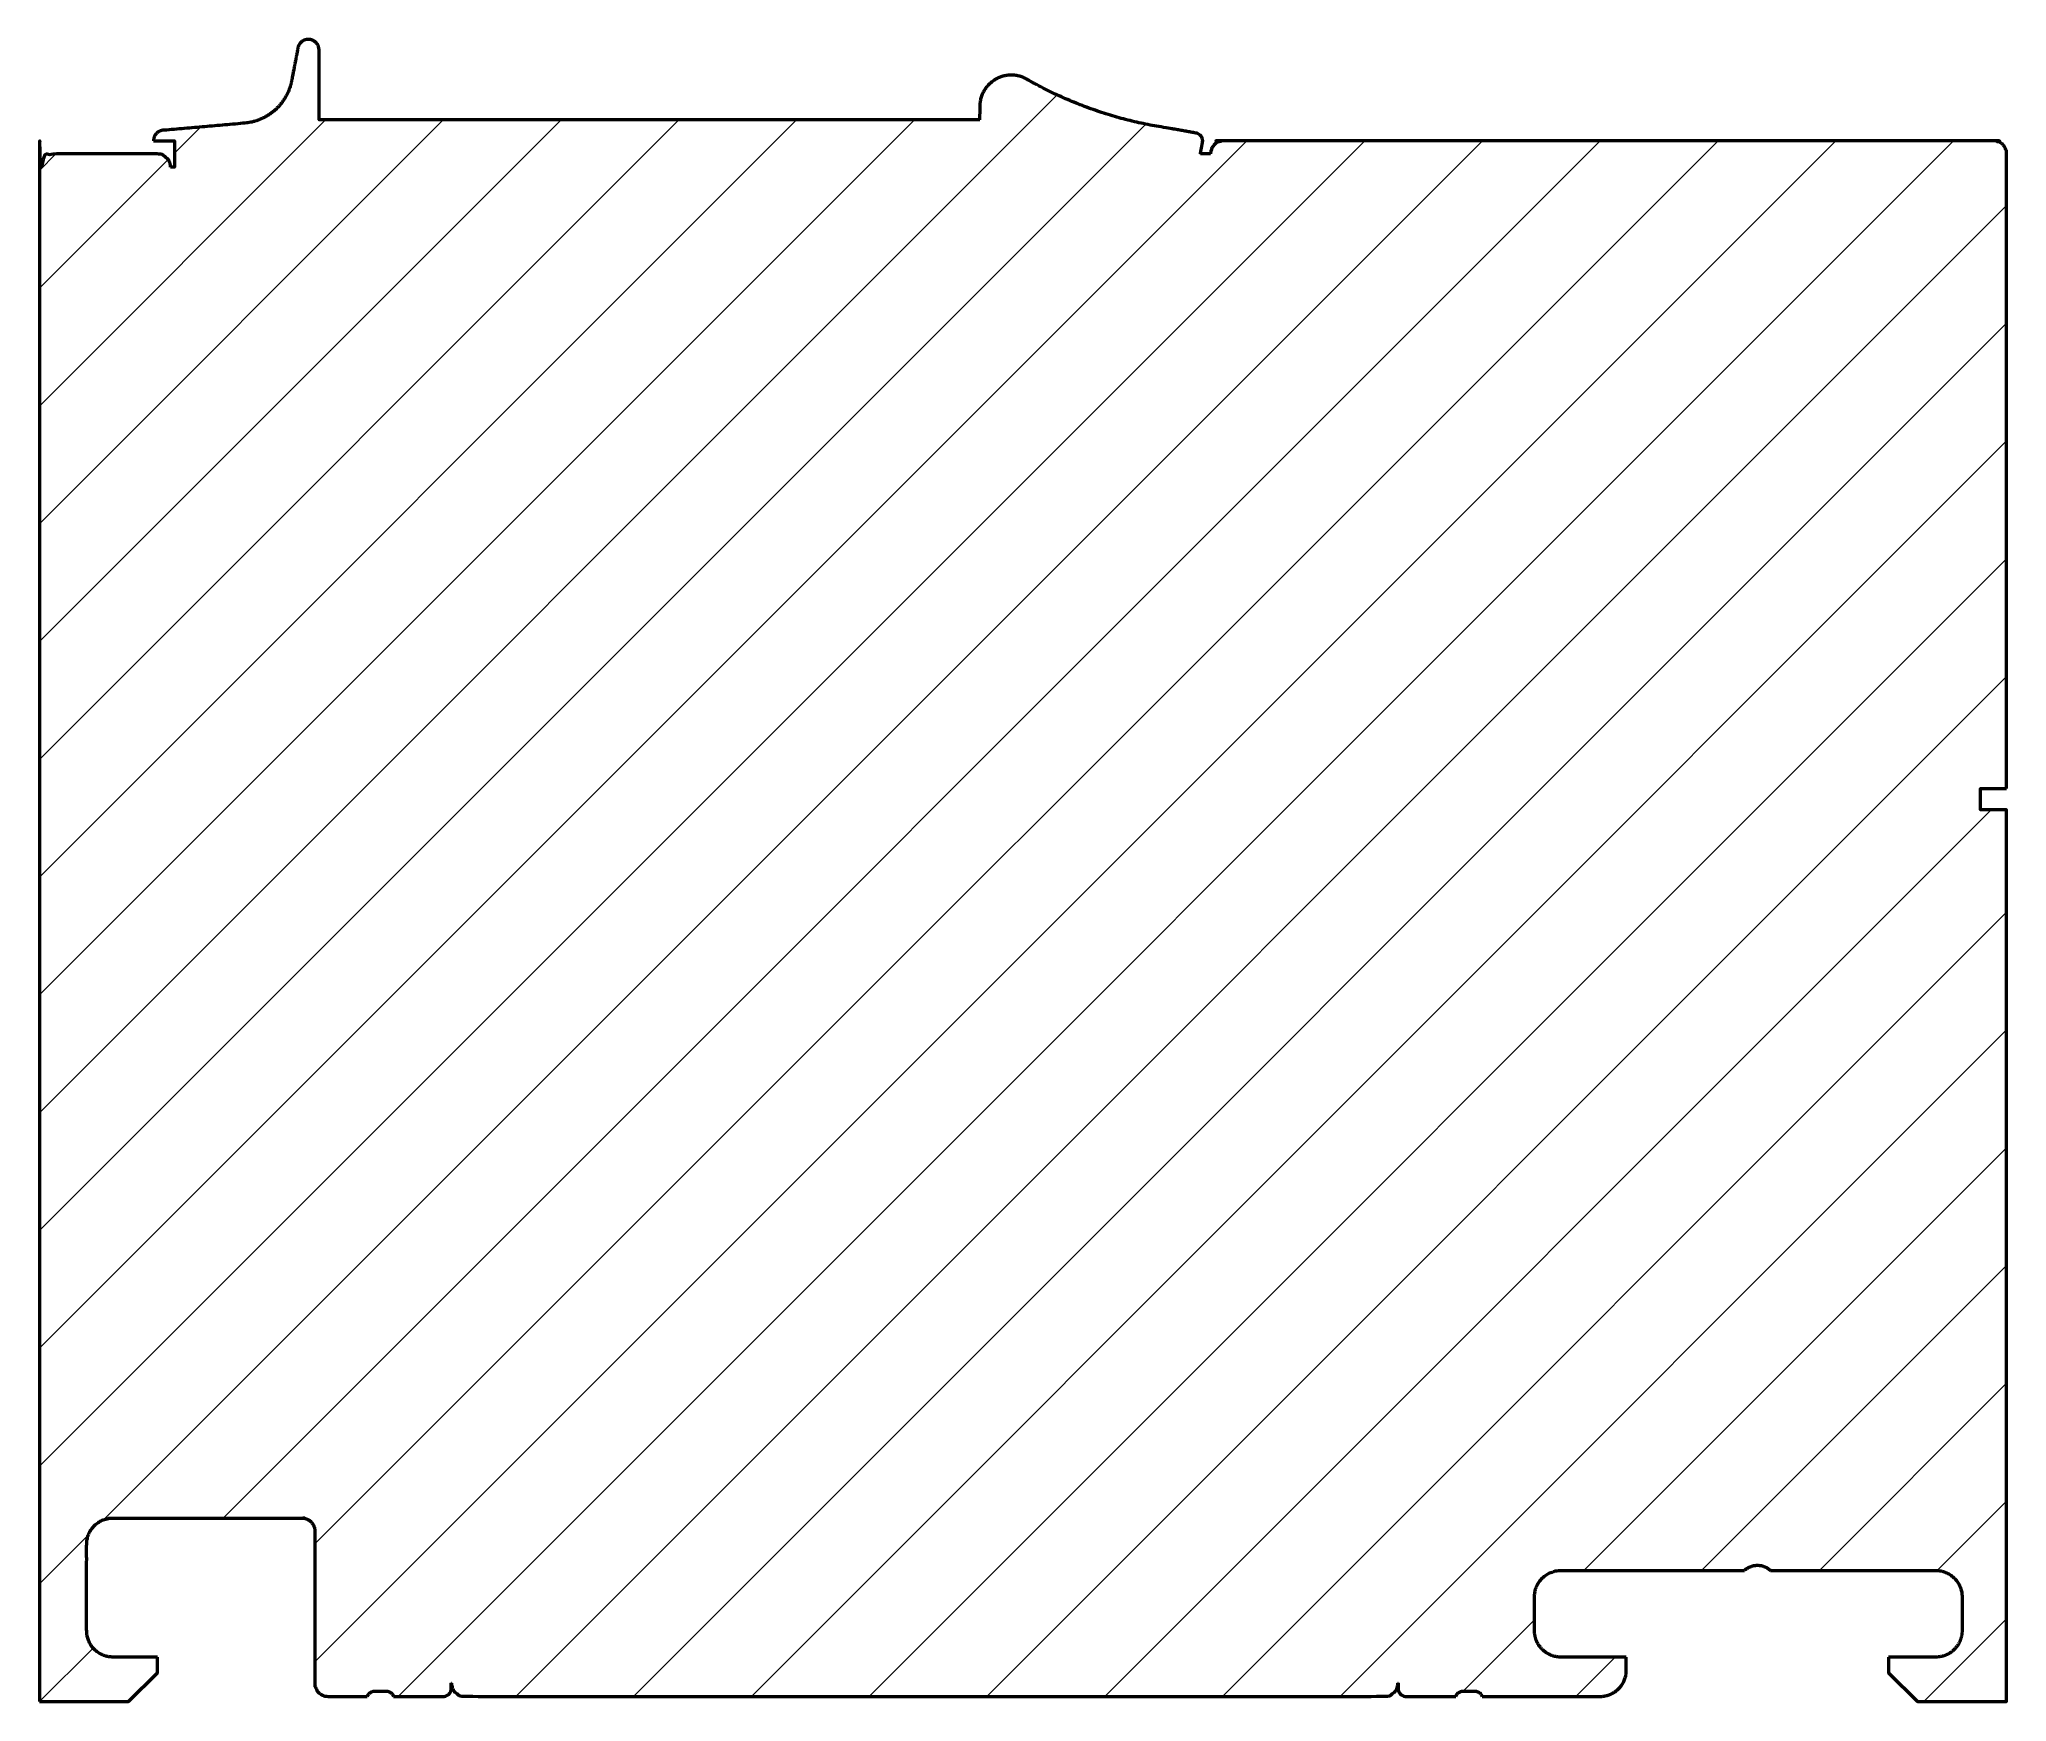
# Model space of a CAD drawing. Header units: millimetres. Extents: x 0 to 75, y 0 to 63.4.
import ezdxf

# ---------------------------------------------------------------- set-up
doc = ezdxf.new("R2010")
doc.units = ezdxf.units.MM
doc.header["$MEASUREMENT"] = 0
doc.layers.add('0S-Alu contour', color=18, linetype='Continuous', lineweight=50, true_color=0x000000)
doc.layers.add('0S-Alu hatch', color=252, linetype='Continuous', lineweight=25, true_color=0x848484)

msp = doc.modelspace()

# ---------------------------------------------------------------- hatches: boundary and pattern name
at = {"layer": '0S-Alu hatch'}
h = msp.add_hatch(dxfattribs=at)
h.set_pattern_fill('ANSI31', color=256, style=0, pattern_type=2)
h.set_pattern_definition([(45, (-7e-15, -4e-14), (-2.24506, 2.24506), [])])
h.paths.add_polyline_path([(35.844, 60.297), (10.661, 60.297), (10.661, 62.969), (10.661, 62.977), (10.661, 62.985), (10.66, 62.992), (10.66, 63), (10.659, 63.008), (10.658, 63.016), (10.657, 63.024), (10.656, 63.032), (10.655, 63.04), (10.653, 63.048), (10.651, 63.056), (10.65, 63.064), (10.648, 63.071), (10.645, 63.079), (10.643, 63.087), (10.641, 63.094), (10.638, 63.102), (10.635, 63.11), (10.632, 63.117), (10.629, 63.125), (10.626, 63.132), (10.623, 63.139), (10.619, 63.147), (10.616, 63.154), (10.612, 63.161), (10.608, 63.168), (10.604, 63.175), (10.6, 63.181), (10.596, 63.188), (10.591, 63.195), (10.587, 63.201), (10.582, 63.208), (10.573, 63.219), (10.563, 63.229), (10.553, 63.24), (10.542, 63.25), (10.531, 63.26), (10.519, 63.27), (10.507, 63.279), (10.495, 63.288), (10.482, 63.297), (10.47, 63.305), (10.456, 63.313), (10.443, 63.32), (10.429, 63.327), (10.422, 63.33), (10.415, 63.334), (10.408, 63.337), (10.401, 63.339), (10.394, 63.342), (10.386, 63.345), (10.379, 63.347), (10.372, 63.35), (10.365, 63.352), (10.357, 63.354), (10.35, 63.356), (10.343, 63.358), (10.335, 63.36), (10.328, 63.361), (10.32, 63.362), (10.313, 63.364), (10.306, 63.365), (10.298, 63.366), (10.291, 63.367), (10.283, 63.367), (10.276, 63.368), (10.269, 63.369), (10.261, 63.369), (10.254, 63.369), (10.247, 63.369), (10.24, 63.369), (10.232, 63.369), (10.225, 63.368), (10.218, 63.368), (10.211, 63.367), (10.204, 63.367), (10.197, 63.366), (10.19, 63.365), (10.183, 63.364), (10.177, 63.363), (10.17, 63.361), (10.163, 63.36), (10.157, 63.358), (10.143, 63.355), (10.13, 63.351), (10.117, 63.347), (10.104, 63.342), (10.097, 63.339), (10.091, 63.337), (10.085, 63.334), (10.078, 63.331), (10.072, 63.328), (10.065, 63.324), (10.059, 63.321), (10.053, 63.318), (10.046, 63.314), (10.04, 63.31), (10.034, 63.306), (10.028, 63.302), (10.022, 63.298), (10.016, 63.294), (10.01, 63.29), (10.004, 63.285), (9.999, 63.281), (9.993, 63.276), (9.988, 63.271), (9.982, 63.267), (9.977, 63.262), (9.971, 63.257), (9.966, 63.251), (9.961, 63.246), (9.956, 63.241), (9.951, 63.235), (9.946, 63.23), (9.941, 63.224), (9.937, 63.218), (9.932, 63.213), (9.928, 63.207), (9.924, 63.201), (9.919, 63.195), (9.915, 63.189), (9.911, 63.183), (9.908, 63.177), (9.904, 63.17), (9.9, 63.164), (9.897, 63.158), (9.894, 63.151), (9.89, 63.145), (9.887, 63.138), (9.884, 63.132), (9.881, 63.125), (9.879, 63.119), (9.876, 63.112), (9.874, 63.106), (9.871, 63.099), (9.867, 63.086), (9.863, 63.072), (9.86, 63.059), (9.857, 63.046), (9.612, 61.785), (9.604, 61.748), (9.596, 61.711), (9.587, 61.674), (9.577, 61.637), (9.567, 61.599), (9.555, 61.562), (9.543, 61.525), (9.53, 61.488), (9.516, 61.451), (9.502, 61.414), (9.487, 61.378), (9.47, 61.341), (9.454, 61.305), (9.436, 61.268), (9.417, 61.232), (9.398, 61.197), (9.378, 61.161), (9.357, 61.126), (9.335, 61.091), (9.313, 61.057), (9.29, 61.023), (9.266, 60.989), (9.241, 60.956), (9.215, 60.923), (9.189, 60.891), (9.162, 60.859), (9.135, 60.828), (9.107, 60.797), (9.078, 60.767), (9.048, 60.737), (9.018, 60.709), (8.987, 60.68), (8.956, 60.653), (8.924, 60.626), (8.891, 60.599), (8.858, 60.574), (8.825, 60.549), (8.791, 60.525), (8.756, 60.501), (8.722, 60.479), (8.686, 60.457), (8.651, 60.436), (8.615, 60.415), (8.578, 60.396), (8.542, 60.377), (8.505, 60.359), (8.468, 60.342), (8.431, 60.326), (8.393, 60.31), (8.355, 60.295), (8.317, 60.282), (8.28, 60.269), (8.241, 60.256), (8.203, 60.245), (8.165, 60.234), (8.127, 60.224), (8.089, 60.215), (8.051, 60.207), (8.012, 60.2), (7.974, 60.193), (7.936, 60.187), (7.899, 60.182), (7.861, 60.178), (7.823, 60.174), (4.75, 59.905), (4.741, 59.905), (4.732, 59.904), (4.723, 59.904), (4.714, 59.903), (4.705, 59.902), (4.696, 59.901), (4.686, 59.9), (4.677, 59.898), (4.668, 59.896), (4.659, 59.894), (4.649, 59.892), (4.64, 59.889), (4.631, 59.887), (4.621, 59.884), (4.612, 59.88), (4.603, 59.877), (4.594, 59.873), (4.584, 59.869), (4.575, 59.865), (4.566, 59.86), (4.557, 59.855), (4.548, 59.85), (4.54, 59.845), (4.531, 59.84), (4.523, 59.834), (4.514, 59.828), (4.506, 59.822), (4.498, 59.815), (4.49, 59.809), (4.482, 59.802), (4.475, 59.795), (4.467, 59.788), (4.46, 59.78), (4.453, 59.773), (4.446, 59.765), (4.439, 59.757), (4.433, 59.749), (4.427, 59.741), (4.421, 59.732), (4.415, 59.724), (4.41, 59.715), (4.404, 59.706), (4.399, 59.697), (4.395, 59.688), (4.39, 59.679), (4.386, 59.67), (4.382, 59.661), (4.378, 59.652), (4.375, 59.643), (4.371, 59.633), (4.368, 59.624), (4.365, 59.615), (4.363, 59.605), (4.361, 59.596), (4.358, 59.587), (4.357, 59.578), (4.355, 59.568), (4.354, 59.559), (4.353, 59.55), (4.352, 59.541), (4.351, 59.532), (4.35, 59.523), (4.35, 59.514), (4.35, 59.505), (5.15, 59.505), (5.15, 58.5), (5, 58.5), (5, 58.511), (5, 58.522), (4.999, 58.534), (4.998, 58.545), (4.997, 58.556), (4.995, 58.568), (4.994, 58.579), (4.992, 58.591), (4.989, 58.603), (4.987, 58.614), (4.984, 58.626), (4.981, 58.638), (4.977, 58.649), (4.973, 58.661), (4.969, 58.672), (4.965, 58.684), (4.96, 58.696), (4.955, 58.707), (4.95, 58.718), (4.944, 58.73), (4.938, 58.741), (4.932, 58.752), (4.925, 58.763), (4.918, 58.774), (4.911, 58.784), (4.904, 58.795), (4.896, 58.805), (4.888, 58.815), (4.88, 58.825), (4.871, 58.835), (4.863, 58.844), (4.854, 58.854), (4.844, 58.863), (4.835, 58.871), (4.825, 58.88), (4.815, 58.888), (4.805, 58.896), (4.795, 58.904), (4.784, 58.911), (4.774, 58.918), (4.763, 58.925), (4.752, 58.932), (4.741, 58.938), (4.73, 58.944), (4.718, 58.95), (4.707, 58.955), (4.696, 58.96), (4.684, 58.965), (4.672, 58.969), (4.661, 58.973), (4.649, 58.977), (4.638, 58.981), (4.626, 58.984), (4.614, 58.987), (4.603, 58.989), (4.591, 58.992), (4.579, 58.994), (4.568, 58.995), (4.556, 58.997), (4.545, 58.998), (4.534, 58.999), (4.522, 59), (4.511, 59), (4.5, 59), (0.5, 59), (0.489, 59), (0.478, 59), (0.466, 58.999), (0.455, 58.998), (0.444, 58.997), (0.432, 58.995), (0.421, 58.994), (0.409, 58.992), (0.397, 58.989), (0.386, 58.987), (0.374, 58.984), (0.362, 58.981), (0.351, 58.977), (0.339, 58.973), (0.328, 58.969), (0.316, 58.965), (0.304, 58.96), (0.293, 58.955), (0.282, 58.95), (0.27, 58.944), (0.259, 58.938), (0.248, 58.932), (0.237, 58.925), (0.226, 58.918), (0.216, 58.911), (0.205, 58.904), (0.195, 58.896), (0.185, 58.888), (0.175, 58.88), (0.165, 58.871), (0.156, 58.863), (0.146, 58.854), (0.137, 58.844), (0.129, 58.835), (0.12, 58.825), (0.112, 58.815), (0.104, 58.805), (0.096, 58.795), (0.089, 58.784), (0.082, 58.774), (0.075, 58.763), (0.068, 58.752), (0.062, 58.741), (0.056, 58.73), (0.05, 58.718), (0.045, 58.707), (0.04, 58.696), (0.035, 58.684), (0.031, 58.672), (0.027, 58.661), (0.023, 58.649), (0.019, 58.638), (0.016, 58.626), (0.013, 58.614), (0.011, 58.603), (0.008, 58.591), (0.006, 58.579), (0.005, 58.568), (0.003, 58.556), (0.002, 58.545), (0.001, 58.534), (0, 58.522), (0, 58.511), (0, 58.5), (0, 0), (3.4, 0), (4.5, 1.1), (4.5, 1.7), (2.8, 1.7), (2.778, 1.7), (2.755, 1.701), (2.733, 1.702), (2.71, 1.704), (2.687, 1.706), (2.664, 1.709), (2.641, 1.713), (2.618, 1.717), (2.595, 1.721), (2.571, 1.726), (2.548, 1.732), (2.525, 1.739), (2.502, 1.746), (2.478, 1.753), (2.455, 1.761), (2.432, 1.77), (2.409, 1.78), (2.386, 1.79), (2.363, 1.8), (2.341, 1.812), (2.318, 1.824), (2.296, 1.836), (2.274, 1.849), (2.253, 1.863), (2.232, 1.877), (2.211, 1.892), (2.19, 1.908), (2.17, 1.924), (2.15, 1.94), (2.13, 1.957), (2.111, 1.975), (2.093, 1.993), (2.075, 2.011), (2.057, 2.03), (2.04, 2.05), (2.024, 2.07), (2.008, 2.09), (1.992, 2.111), (1.977, 2.132), (1.963, 2.153), (1.949, 2.174), (1.936, 2.196), (1.924, 2.218), (1.912, 2.241), (1.9, 2.263), (1.89, 2.286), (1.88, 2.309), (1.87, 2.332), (1.861, 2.355), (1.853, 2.378), (1.846, 2.402), (1.839, 2.425), (1.832, 2.448), (1.826, 2.471), (1.821, 2.495), (1.817, 2.518), (1.813, 2.541), (1.809, 2.564), (1.806, 2.587), (1.804, 2.61), (1.802, 2.633), (1.801, 2.655), (1.8, 2.678), (1.8, 2.7), (1.8, 6), (1.8, 6.022), (1.801, 6.045), (1.802, 6.067), (1.804, 6.09), (1.806, 6.113), (1.809, 6.136), (1.813, 6.159), (1.817, 6.182), (1.821, 6.205), (1.826, 6.229), (1.832, 6.252), (1.839, 6.275), (1.846, 6.298), (1.853, 6.322), (1.861, 6.345), (1.87, 6.368), (1.88, 6.391), (1.89, 6.414), (1.9, 6.437), (1.912, 6.459), (1.924, 6.482), (1.936, 6.504), (1.949, 6.526), (1.963, 6.547), (1.977, 6.568), (1.992, 6.589), (2.008, 6.61), (2.024, 6.63), (2.04, 6.65), (2.057, 6.67), (2.075, 6.689), (2.093, 6.707), (2.111, 6.725), (2.13, 6.743), (2.15, 6.76), (2.17, 6.776), (2.19, 6.792), (2.211, 6.808), (2.232, 6.823), (2.253, 6.837), (2.274, 6.851), (2.296, 6.864), (2.318, 6.876), (2.341, 6.888), (2.363, 6.9), (2.386, 6.91), (2.409, 6.92), (2.432, 6.93), (2.455, 6.939), (2.478, 6.947), (2.502, 6.954), (2.525, 6.961), (2.548, 6.968), (2.571, 6.974), (2.595, 6.979), (2.618, 6.983), (2.641, 6.987), (2.664, 6.991), (2.687, 6.994), (2.71, 6.996), (2.733, 6.998), (2.755, 6.999), (2.778, 7), (2.8, 7), (10, 7), (10.011, 7), (10.022, 7), (10.034, 6.999), (10.045, 6.998), (10.056, 6.997), (10.068, 6.995), (10.079, 6.994), (10.091, 6.992), (10.103, 6.989), (10.114, 6.987), (10.126, 6.984), (10.138, 6.981), (10.149, 6.977), (10.161, 6.973), (10.172, 6.969), (10.184, 6.965), (10.196, 6.96), (10.207, 6.955), (10.218, 6.95), (10.23, 6.944), (10.241, 6.938), (10.252, 6.932), (10.263, 6.925), (10.274, 6.918), (10.284, 6.911), (10.295, 6.904), (10.305, 6.896), (10.315, 6.888), (10.325, 6.88), (10.335, 6.871), (10.344, 6.863), (10.354, 6.854), (10.363, 6.844), (10.371, 6.835), (10.38, 6.825), (10.388, 6.815), (10.396, 6.805), (10.404, 6.795), (10.411, 6.784), (10.418, 6.774), (10.425, 6.763), (10.432, 6.752), (10.438, 6.741), (10.444, 6.73), (10.45, 6.718), (10.455, 6.707), (10.46, 6.696), (10.465, 6.684), (10.469, 6.672), (10.473, 6.661), (10.477, 6.649), (10.481, 6.638), (10.484, 6.626), (10.487, 6.614), (10.489, 6.603), (10.492, 6.591), (10.494, 6.579), (10.495, 6.568), (10.497, 6.556), (10.498, 6.545), (10.499, 6.534), (10.5, 6.522), (10.5, 6.511), (10.5, 6.5), (10.5, 0.7), (10.5, 0.689), (10.5, 0.678), (10.501, 0.666), (10.502, 0.655), (10.503, 0.644), (10.505, 0.632), (10.506, 0.621), (10.508, 0.609), (10.511, 0.597), (10.513, 0.586), (10.516, 0.574), (10.519, 0.562), (10.523, 0.551), (10.527, 0.539), (10.531, 0.528), (10.535, 0.516), (10.54, 0.504), (10.545, 0.493), (10.55, 0.482), (10.556, 0.47), (10.562, 0.459), (10.568, 0.448), (10.575, 0.437), (10.582, 0.426), (10.589, 0.416), (10.596, 0.405), (10.604, 0.395), (10.612, 0.385), (10.62, 0.375), (10.629, 0.365), (10.637, 0.356), (10.646, 0.346), (10.656, 0.337), (10.665, 0.329), (10.675, 0.32), (10.685, 0.312), (10.695, 0.304), (10.705, 0.296), (10.716, 0.289), (10.726, 0.282), (10.737, 0.275), (10.748, 0.268), (10.759, 0.262), (10.77, 0.256), (10.782, 0.25), (10.793, 0.245), (10.804, 0.24), (10.816, 0.235), (10.828, 0.231), (10.839, 0.227), (10.851, 0.223), (10.862, 0.219), (10.874, 0.216), (10.886, 0.213), (10.897, 0.211), (10.909, 0.208), (10.921, 0.206), (10.932, 0.205), (10.944, 0.203), (10.955, 0.202), (10.966, 0.201), (10.978, 0.2), (10.989, 0.2), (11, 0.2), (12.5, 0.2), (12.502, 0.205), (12.504, 0.21), (12.506, 0.215), (12.508, 0.22), (12.51, 0.225), (12.513, 0.23), (12.515, 0.235), (12.518, 0.24), (12.52, 0.245), (12.523, 0.25), (12.526, 0.255), (12.529, 0.26), (12.532, 0.265), (12.535, 0.27), (12.539, 0.274), (12.542, 0.279), (12.546, 0.284), (12.549, 0.288), (12.553, 0.293), (12.557, 0.297), (12.561, 0.302), (12.565, 0.306), (12.569, 0.31), (12.573, 0.315), (12.577, 0.319), (12.582, 0.323), (12.586, 0.327), (12.591, 0.33), (12.595, 0.334), (12.6, 0.338), (12.605, 0.341), (12.61, 0.345), (12.615, 0.348), (12.62, 0.352), (12.625, 0.355), (12.63, 0.358), (12.635, 0.361), (12.64, 0.364), (12.645, 0.367), (12.65, 0.369), (12.656, 0.372), (12.661, 0.374), (12.667, 0.377), (12.672, 0.379), (12.678, 0.381), (12.683, 0.383), (12.689, 0.385), (12.694, 0.387), (12.7, 0.388), (12.705, 0.39), (12.711, 0.391), (12.716, 0.393), (12.722, 0.394), (12.728, 0.395), (12.733, 0.396), (12.739, 0.397), (12.744, 0.398), (12.75, 0.398), (12.755, 0.399), (12.761, 0.399), (12.766, 0.4), (12.772, 0.4), (12.777, 0.4), (12.783, 0.4), (13.217, 0.4), (13.223, 0.4), (13.228, 0.4), (13.234, 0.4), (13.239, 0.399), (13.245, 0.399), (13.25, 0.398), (13.256, 0.398), (13.261, 0.397), (13.267, 0.396), (13.272, 0.395), (13.278, 0.394), (13.284, 0.393), (13.289, 0.391), (13.295, 0.39), (13.3, 0.388), (13.306, 0.387), (13.311, 0.385), (13.317, 0.383), (13.322, 0.381), (13.328, 0.379), (13.333, 0.377), (13.339, 0.374), (13.344, 0.372), (13.35, 0.369), (13.355, 0.367), (13.36, 0.364), (13.365, 0.361), (13.37, 0.358), (13.375, 0.355), (13.38, 0.352), (13.385, 0.348), (13.39, 0.345), (13.395, 0.341), (13.4, 0.338), (13.405, 0.334), (13.409, 0.33), (13.414, 0.327), (13.418, 0.323), (13.423, 0.319), (13.427, 0.315), (13.431, 0.31), (13.435, 0.306), (13.439, 0.302), (13.443, 0.297), (13.447, 0.293), (13.451, 0.288), (13.454, 0.284), (13.458, 0.279), (13.461, 0.274), (13.465, 0.27), (13.468, 0.265), (13.471, 0.26), (13.474, 0.255), (13.477, 0.25), (13.48, 0.245), (13.482, 0.24), (13.485, 0.235), (13.487, 0.23), (13.49, 0.225), (13.492, 0.22), (13.494, 0.215), (13.496, 0.21), (13.498, 0.205), (13.5, 0.2), (15.4, 0.2), (15.407, 0.2), (15.413, 0.2), (15.42, 0.201), (15.427, 0.201), (15.434, 0.202), (15.441, 0.203), (15.448, 0.204), (15.455, 0.205), (15.462, 0.206), (15.469, 0.208), (15.476, 0.21), (15.483, 0.212), (15.49, 0.214), (15.497, 0.216), (15.503, 0.218), (15.51, 0.221), (15.517, 0.224), (15.524, 0.227), (15.531, 0.23), (15.538, 0.234), (15.544, 0.237), (15.551, 0.241), (15.558, 0.245), (15.564, 0.249), (15.571, 0.253), (15.577, 0.258), (15.583, 0.262), (15.589, 0.267), (15.595, 0.272), (15.601, 0.277), (15.607, 0.282), (15.612, 0.288), (15.618, 0.293), (15.623, 0.299), (15.628, 0.305), (15.633, 0.311), (15.638, 0.317), (15.642, 0.323), (15.647, 0.329), (15.651, 0.336), (15.655, 0.342), (15.659, 0.349), (15.663, 0.356), (15.666, 0.362), (15.67, 0.369), (15.673, 0.376), (15.676, 0.383), (15.679, 0.39), (15.682, 0.397), (15.684, 0.403), (15.686, 0.41), (15.688, 0.417), (15.69, 0.424), (15.692, 0.431), (15.694, 0.438), (15.695, 0.445), (15.696, 0.452), (15.697, 0.459), (15.698, 0.466), (15.699, 0.473), (15.699, 0.48), (15.7, 0.487), (15.7, 0.493), (15.7, 0.5), (15.7, 0.701), (15.71, 0.701), (15.71, 0.69), (15.71, 0.678), (15.711, 0.667), (15.712, 0.656), (15.713, 0.644), (15.715, 0.633), (15.716, 0.621), (15.718, 0.61), (15.721, 0.598), (15.723, 0.586), (15.726, 0.575), (15.729, 0.563), (15.733, 0.551), (15.737, 0.54), (15.741, 0.528), (15.745, 0.517), (15.75, 0.505), (15.755, 0.494), (15.76, 0.482), (15.766, 0.471), (15.772, 0.46), (15.778, 0.449), (15.785, 0.438), (15.792, 0.427), (15.799, 0.416), (15.806, 0.406), (15.814, 0.396), (15.822, 0.386), (15.83, 0.376), (15.839, 0.366), (15.847, 0.356), (15.856, 0.347), (15.866, 0.338), (15.875, 0.329), (15.885, 0.321), (15.895, 0.313), (15.905, 0.305), (15.915, 0.297), (15.926, 0.289), (15.936, 0.282), (15.947, 0.275), (15.958, 0.269), (15.969, 0.263), (15.98, 0.257), (15.992, 0.251), (16.003, 0.246), (16.014, 0.241), (16.026, 0.236), (16.038, 0.231), (16.049, 0.227), (16.061, 0.224), (16.072, 0.22), (16.084, 0.217), (16.096, 0.214), (16.107, 0.211), (16.119, 0.209), (16.131, 0.207), (16.142, 0.205), (16.154, 0.204), (16.165, 0.203), (16.176, 0.202), (16.188, 0.201), (16.199, 0.201), (16.21, 0.201), (51.29, 0.201), (51.301, 0.201), (51.312, 0.201), (51.324, 0.202), (51.335, 0.203), (51.346, 0.204), (51.358, 0.205), (51.369, 0.207), (51.381, 0.209), (51.393, 0.211), (51.404, 0.214), (51.416, 0.217), (51.428, 0.22), (51.439, 0.224), (51.451, 0.227), (51.462, 0.231), (51.474, 0.236), (51.486, 0.241), (51.497, 0.246), (51.508, 0.251), (51.52, 0.257), (51.531, 0.263), (51.542, 0.269), (51.553, 0.275), (51.564, 0.282), (51.574, 0.289), (51.585, 0.297), (51.595, 0.305), (51.605, 0.313), (51.615, 0.321), (51.625, 0.329), (51.634, 0.338), (51.644, 0.347), (51.653, 0.356), (51.661, 0.366), (51.67, 0.376), (51.678, 0.386), (51.686, 0.396), (51.694, 0.406), (51.701, 0.416), (51.708, 0.427), (51.715, 0.438), (51.722, 0.449), (51.728, 0.46), (51.734, 0.471), (51.74, 0.482), (51.745, 0.494), (51.75, 0.505), (51.755, 0.517), (51.759, 0.528), (51.763, 0.54), (51.767, 0.551), (51.771, 0.563), (51.774, 0.575), (51.777, 0.586), (51.779, 0.598), (51.782, 0.61), (51.784, 0.621), (51.785, 0.633), (51.787, 0.644), (51.788, 0.656), (51.789, 0.667), (51.79, 0.678), (51.79, 0.69), (51.79, 0.701), (51.8, 0.701), (51.8, 0.5), (51.8, 0.493), (51.8, 0.487), (51.801, 0.48), (51.801, 0.473), (51.802, 0.466), (51.803, 0.459), (51.804, 0.452), (51.805, 0.445), (51.806, 0.438), (51.808, 0.431), (51.81, 0.424), (51.812, 0.417), (51.814, 0.41), (51.816, 0.403), (51.818, 0.397), (51.821, 0.39), (51.824, 0.383), (51.827, 0.376), (51.83, 0.369), (51.834, 0.362), (51.837, 0.356), (51.841, 0.349), (51.845, 0.342), (51.849, 0.336), (51.853, 0.329), (51.858, 0.323), (51.862, 0.317), (51.867, 0.311), (51.872, 0.305), (51.877, 0.299), (51.882, 0.293), (51.888, 0.288), (51.893, 0.282), (51.899, 0.277), (51.905, 0.272), (51.911, 0.267), (51.917, 0.262), (51.923, 0.258), (51.929, 0.253), (51.936, 0.249), (51.942, 0.245), (51.949, 0.241), (51.956, 0.237), (51.962, 0.234), (51.969, 0.23), (51.976, 0.227), (51.983, 0.224), (51.99, 0.221), (51.997, 0.218), (52.003, 0.216), (52.01, 0.214), (52.017, 0.212), (52.024, 0.21), (52.031, 0.208), (52.038, 0.206), (52.045, 0.205), (52.052, 0.204), (52.059, 0.203), (52.066, 0.202), (52.073, 0.201), (52.08, 0.201), (52.087, 0.2), (52.093, 0.2), (52.1, 0.2), (54, 0.2), (54.002, 0.205), (54.004, 0.21), (54.006, 0.215), (54.008, 0.22), (54.01, 0.225), (54.013, 0.23), (54.015, 0.235), (54.018, 0.24), (54.02, 0.245), (54.023, 0.25), (54.026, 0.255), (54.029, 0.26), (54.032, 0.265), (54.035, 0.27), (54.039, 0.274), (54.042, 0.279), (54.046, 0.284), (54.049, 0.288), (54.053, 0.293), (54.057, 0.297), (54.061, 0.302), (54.065, 0.306), (54.069, 0.31), (54.073, 0.315), (54.077, 0.319), (54.082, 0.323), (54.086, 0.327), (54.091, 0.33), (54.095, 0.334), (54.1, 0.338), (54.105, 0.341), (54.11, 0.345), (54.115, 0.348), (54.12, 0.352), (54.125, 0.355), (54.13, 0.358), (54.135, 0.361), (54.14, 0.364), (54.145, 0.367), (54.15, 0.369), (54.156, 0.372), (54.161, 0.374), (54.167, 0.377), (54.172, 0.379), (54.178, 0.381), (54.183, 0.383), (54.189, 0.385), (54.194, 0.387), (54.2, 0.388), (54.205, 0.39), (54.211, 0.391), (54.216, 0.393), (54.222, 0.394), (54.228, 0.395), (54.233, 0.396), (54.239, 0.397), (54.244, 0.398), (54.25, 0.398), (54.255, 0.399), (54.261, 0.399), (54.266, 0.4), (54.272, 0.4), (54.277, 0.4), (54.283, 0.4), (54.717, 0.4), (54.723, 0.4), (54.728, 0.4), (54.734, 0.4), (54.739, 0.399), (54.745, 0.399), (54.75, 0.398), (54.756, 0.398), (54.761, 0.397), (54.767, 0.396), (54.772, 0.395), (54.778, 0.394), (54.784, 0.393), (54.789, 0.391), (54.795, 0.39), (54.8, 0.388), (54.806, 0.387), (54.811, 0.385), (54.817, 0.383), (54.822, 0.381), (54.828, 0.379), (54.833, 0.377), (54.839, 0.374), (54.844, 0.372), (54.85, 0.369), (54.855, 0.367), (54.86, 0.364), (54.865, 0.361), (54.87, 0.358), (54.875, 0.355), (54.88, 0.352), (54.885, 0.348), (54.89, 0.345), (54.895, 0.341), (54.9, 0.338), (54.905, 0.334), (54.909, 0.33), (54.914, 0.327), (54.918, 0.323), (54.923, 0.319), (54.927, 0.315), (54.931, 0.31), (54.935, 0.306), (54.939, 0.302), (54.943, 0.297), (54.947, 0.293), (54.951, 0.288), (54.954, 0.284), (54.958, 0.279), (54.961, 0.274), (54.965, 0.27), (54.968, 0.265), (54.971, 0.26), (54.974, 0.255), (54.977, 0.25), (54.98, 0.245), (54.982, 0.24), (54.985, 0.235), (54.987, 0.23), (54.99, 0.225), (54.992, 0.22), (54.994, 0.215), (54.996, 0.21), (54.998, 0.205), (55, 0.2), (59.5, 0.2), (59.522, 0.2), (59.545, 0.201), (59.567, 0.202), (59.59, 0.204), (59.613, 0.206), (59.636, 0.209), (59.659, 0.213), (59.682, 0.217), (59.705, 0.221), (59.729, 0.226), (59.752, 0.232), (59.775, 0.239), (59.798, 0.246), (59.822, 0.253), (59.845, 0.261), (59.868, 0.27), (59.891, 0.28), (59.914, 0.29), (59.937, 0.3), (59.959, 0.312), (59.982, 0.324), (60.004, 0.336), (60.026, 0.349), (60.047, 0.363), (60.068, 0.377), (60.089, 0.392), (60.11, 0.408), (60.13, 0.424), (60.15, 0.44), (60.17, 0.457), (60.189, 0.475), (60.207, 0.493), (60.225, 0.511), (60.243, 0.53), (60.26, 0.55), (60.276, 0.57), (60.292, 0.59), (60.308, 0.611), (60.323, 0.632), (60.337, 0.653), (60.351, 0.674), (60.364, 0.696), (60.376, 0.718), (60.388, 0.741), (60.4, 0.763), (60.41, 0.786), (60.42, 0.809), (60.43, 0.832), (60.439, 0.855), (60.447, 0.878), (60.454, 0.902), (60.461, 0.925), (60.468, 0.948), (60.474, 0.971), (60.479, 0.995), (60.483, 1.018), (60.487, 1.041), (60.491, 1.064), (60.494, 1.087), (60.496, 1.11), (60.498, 1.133), (60.499, 1.155), (60.5, 1.178), (60.5, 1.2), (60.5, 1.7), (58, 1.7), (57.978, 1.7), (57.955, 1.701), (57.933, 1.702), (57.91, 1.704), (57.887, 1.706), (57.864, 1.709), (57.841, 1.713), (57.818, 1.717), (57.795, 1.721), (57.771, 1.726), (57.748, 1.732), (57.725, 1.739), (57.702, 1.746), (57.678, 1.753), (57.655, 1.761), (57.632, 1.77), (57.609, 1.78), (57.586, 1.79), (57.563, 1.8), (57.541, 1.812), (57.518, 1.824), (57.496, 1.836), (57.474, 1.849), (57.453, 1.863), (57.432, 1.877), (57.411, 1.892), (57.39, 1.908), (57.37, 1.924), (57.35, 1.94), (57.33, 1.957), (57.311, 1.975), (57.293, 1.993), (57.275, 2.011), (57.257, 2.03), (57.24, 2.05), (57.224, 2.07), (57.208, 2.09), (57.192, 2.111), (57.177, 2.132), (57.163, 2.153), (57.149, 2.174), (57.136, 2.196), (57.124, 2.218), (57.112, 2.241), (57.1, 2.263), (57.09, 2.286), (57.08, 2.309), (57.07, 2.332), (57.061, 2.355), (57.053, 2.378), (57.046, 2.402), (57.039, 2.425), (57.032, 2.448), (57.026, 2.471), (57.021, 2.495), (57.017, 2.518), (57.013, 2.541), (57.009, 2.564), (57.006, 2.587), (57.004, 2.61), (57.002, 2.633), (57.001, 2.655), (57, 2.678), (57, 2.7), (57, 4), (57, 4.022), (57.001, 4.045), (57.002, 4.067), (57.004, 4.09), (57.006, 4.113), (57.009, 4.136), (57.013, 4.159), (57.017, 4.182), (57.021, 4.205), (57.026, 4.229), (57.032, 4.252), (57.039, 4.275), (57.046, 4.298), (57.053, 4.322), (57.061, 4.345), (57.07, 4.368), (57.08, 4.391), (57.09, 4.414), (57.1, 4.437), (57.112, 4.459), (57.124, 4.482), (57.136, 4.504), (57.149, 4.526), (57.163, 4.547), (57.177, 4.568), (57.192, 4.589), (57.208, 4.61), (57.224, 4.63), (57.24, 4.65), (57.257, 4.67), (57.275, 4.689), (57.293, 4.707), (57.311, 4.725), (57.33, 4.743), (57.35, 4.76), (57.37, 4.776), (57.39, 4.792), (57.411, 4.808), (57.432, 4.823), (57.453, 4.837), (57.474, 4.851), (57.496, 4.864), (57.518, 4.876), (57.541, 4.888), (57.563, 4.9), (57.586, 4.91), (57.609, 4.92), (57.632, 4.93), (57.655, 4.939), (57.678, 4.947), (57.702, 4.954), (57.725, 4.961), (57.748, 4.968), (57.771, 4.974), (57.795, 4.979), (57.818, 4.983), (57.841, 4.987), (57.864, 4.991), (57.887, 4.994), (57.91, 4.996), (57.933, 4.998), (57.955, 4.999), (57.978, 5), (58, 5), (65, 5), (65.011, 5.011), (65.023, 5.021), (65.035, 5.032), (65.048, 5.042), (65.061, 5.052), (65.074, 5.061), (65.087, 5.071), (65.101, 5.08), (65.115, 5.089), (65.129, 5.098), (65.144, 5.107), (65.159, 5.115), (65.174, 5.123), (65.189, 5.13), (65.205, 5.137), (65.221, 5.144), (65.237, 5.151), (65.254, 5.157), (65.27, 5.163), (65.287, 5.168), (65.304, 5.173), (65.322, 5.178), (65.339, 5.182), (65.356, 5.186), (65.374, 5.189), (65.392, 5.192), (65.41, 5.194), (65.428, 5.196), (65.446, 5.198), (65.464, 5.199), (65.482, 5.2), (65.5, 5.2), (65.518, 5.2), (65.536, 5.199), (65.554, 5.198), (65.572, 5.196), (65.59, 5.194), (65.608, 5.192), (65.626, 5.189), (65.644, 5.186), (65.661, 5.182), (65.678, 5.178), (65.696, 5.173), (65.713, 5.168), (65.73, 5.163), (65.746, 5.157), (65.763, 5.151), (65.779, 5.144), (65.795, 5.137), (65.811, 5.13), (65.826, 5.123), (65.841, 5.115), (65.856, 5.107), (65.871, 5.098), (65.885, 5.089), (65.899, 5.08), (65.913, 5.071), (65.926, 5.061), (65.939, 5.052), (65.952, 5.042), (65.965, 5.032), (65.977, 5.021), (65.989, 5.011), (66, 5), (72.3, 5), (72.322, 5), (72.345, 4.999), (72.367, 4.998), (72.39, 4.996), (72.413, 4.994), (72.436, 4.991), (72.459, 4.987), (72.482, 4.983), (72.505, 4.979), (72.529, 4.974), (72.552, 4.968), (72.575, 4.961), (72.598, 4.954), (72.622, 4.947), (72.645, 4.939), (72.668, 4.93), (72.691, 4.92), (72.714, 4.91), (72.737, 4.9), (72.759, 4.888), (72.782, 4.876), (72.804, 4.864), (72.826, 4.851), (72.847, 4.837), (72.868, 4.823), (72.889, 4.808), (72.91, 4.792), (72.93, 4.776), (72.95, 4.76), (72.97, 4.743), (72.989, 4.725), (73.007, 4.707), (73.025, 4.689), (73.043, 4.67), (73.06, 4.65), (73.076, 4.63), (73.092, 4.61), (73.108, 4.589), (73.123, 4.568), (73.137, 4.547), (73.151, 4.526), (73.164, 4.504), (73.176, 4.482), (73.188, 4.459), (73.2, 4.437), (73.21, 4.414), (73.22, 4.391), (73.23, 4.368), (73.239, 4.345), (73.247, 4.322), (73.254, 4.298), (73.261, 4.275), (73.268, 4.252), (73.274, 4.229), (73.279, 4.205), (73.283, 4.182), (73.287, 4.159), (73.291, 4.136), (73.294, 4.113), (73.296, 4.09), (73.298, 4.067), (73.299, 4.045), (73.3, 4.022), (73.3, 4), (73.3, 2.7), (73.3, 2.678), (73.299, 2.655), (73.298, 2.633), (73.296, 2.61), (73.294, 2.587), (73.291, 2.564), (73.287, 2.541), (73.283, 2.518), (73.279, 2.495), (73.274, 2.471), (73.268, 2.448), (73.261, 2.425), (73.254, 2.402), (73.247, 2.378), (73.239, 2.355), (73.23, 2.332), (73.22, 2.309), (73.21, 2.286), (73.2, 2.263), (73.188, 2.241), (73.176, 2.218), (73.164, 2.196), (73.151, 2.174), (73.137, 2.153), (73.123, 2.132), (73.108, 2.111), (73.092, 2.09), (73.076, 2.07), (73.06, 2.05), (73.043, 2.03), (73.025, 2.011), (73.007, 1.993), (72.989, 1.975), (72.97, 1.957), (72.95, 1.94), (72.93, 1.924), (72.91, 1.908), (72.889, 1.892), (72.868, 1.877), (72.847, 1.863), (72.826, 1.849), (72.804, 1.836), (72.782, 1.824), (72.759, 1.812), (72.737, 1.8), (72.714, 1.79), (72.691, 1.78), (72.668, 1.77), (72.645, 1.761), (72.622, 1.753), (72.598, 1.746), (72.575, 1.739), (72.552, 1.732), (72.529, 1.726), (72.505, 1.721), (72.482, 1.717), (72.459, 1.713), (72.436, 1.709), (72.413, 1.706), (72.39, 1.704), (72.367, 1.702), (72.345, 1.701), (72.322, 1.7), (72.3, 1.7), (70.5, 1.7), (70.5, 1.1), (71.6, 0), (75, 0), (75, 34), (74, 34), (74, 34.815), (75, 34.815), (75, 59.005), (75, 59.016), (75, 59.027), (74.999, 59.038), (74.998, 59.05), (74.997, 59.061), (74.995, 59.073), (74.994, 59.084), (74.992, 59.096), (74.989, 59.107), (74.987, 59.119), (74.984, 59.131), (74.981, 59.142), (74.977, 59.154), (74.973, 59.166), (74.969, 59.177), (74.965, 59.189), (74.96, 59.2), (74.955, 59.212), (74.95, 59.223), (74.944, 59.234), (74.938, 59.246), (74.932, 59.257), (74.925, 59.268), (74.918, 59.278), (74.911, 59.289), (74.904, 59.299), (74.896, 59.31), (74.888, 59.32), (74.88, 59.33), (74.871, 59.339), (74.863, 59.349), (74.854, 59.358), (74.844, 59.367), (74.835, 59.376), (74.825, 59.385), (74.815, 59.393), (74.805, 59.401), (74.795, 59.409), (74.784, 59.416), (74.774, 59.423), (74.763, 59.43), (74.752, 59.437), (74.741, 59.443), (74.73, 59.449), (74.718, 59.454), (74.707, 59.46), (74.696, 59.465), (74.684, 59.47), (74.672, 59.474), (74.661, 59.478), (74.649, 59.482), (74.638, 59.485), (74.626, 59.489), (74.614, 59.491), (74.603, 59.494), (74.591, 59.496), (74.579, 59.498), (74.568, 59.5), (74.556, 59.502), (74.545, 59.503), (74.534, 59.504), (74.522, 59.504), (74.511, 59.505), (74.5, 59.505), (45.15, 59.505), (45.139, 59.505), (45.128, 59.504), (45.117, 59.504), (45.105, 59.503), (45.094, 59.502), (45.082, 59.5), (45.071, 59.498), (45.059, 59.496), (45.047, 59.494), (45.036, 59.491), (45.024, 59.489), (45.012, 59.485), (45.001, 59.482), (44.989, 59.478), (44.978, 59.474), (44.966, 59.47), (44.955, 59.465), (44.943, 59.46), (44.932, 59.454), (44.92, 59.449), (44.909, 59.443), (44.898, 59.437), (44.887, 59.43), (44.876, 59.423), (44.866, 59.416), (44.855, 59.409), (44.845, 59.401), (44.835, 59.393), (44.825, 59.385), (44.815, 59.376), (44.806, 59.367), (44.797, 59.358), (44.787, 59.349), (44.779, 59.339), (44.77, 59.33), (44.762, 59.32), (44.754, 59.31), (44.746, 59.299), (44.739, 59.289), (44.732, 59.278), (44.725, 59.268), (44.718, 59.257), (44.712, 59.246), (44.706, 59.234), (44.7, 59.223), (44.695, 59.212), (44.69, 59.2), (44.685, 59.189), (44.681, 59.177), (44.677, 59.166), (44.673, 59.154), (44.669, 59.142), (44.666, 59.131), (44.663, 59.119), (44.661, 59.107), (44.658, 59.096), (44.656, 59.084), (44.655, 59.073), (44.653, 59.061), (44.652, 59.05), (44.651, 59.038), (44.651, 59.027), (44.65, 59.016), (44.65, 59.005), (44.26, 59.005), (44.344, 59.441), (44.346, 59.448), (44.347, 59.455), (44.348, 59.462), (44.349, 59.47), (44.349, 59.477), (44.35, 59.484), (44.35, 59.492), (44.35, 59.499), (44.35, 59.507), (44.349, 59.514), (44.349, 59.521), (44.348, 59.529), (44.347, 59.536), (44.346, 59.544), (44.345, 59.551), (44.344, 59.558), (44.342, 59.566), (44.34, 59.573), (44.338, 59.58), (44.336, 59.587), (44.334, 59.595), (44.331, 59.602), (44.329, 59.609), (44.326, 59.615), (44.323, 59.622), (44.32, 59.629), (44.317, 59.636), (44.313, 59.642), (44.31, 59.648), (44.306, 59.655), (44.302, 59.661), (44.298, 59.667), (44.294, 59.673), (44.29, 59.679), (44.285, 59.684), (44.28, 59.69), (44.276, 59.696), (44.271, 59.701), (44.266, 59.706), (44.26, 59.712), (44.255, 59.717), (44.25, 59.722), (44.244, 59.727), (44.238, 59.732), (44.232, 59.736), (44.226, 59.741), (44.22, 59.745), (44.214, 59.749), (44.208, 59.753), (44.201, 59.757), (44.195, 59.761), (44.188, 59.764), (44.182, 59.768), (44.175, 59.771), (44.168, 59.774), (44.161, 59.777), (44.154, 59.779), (44.147, 59.782), (44.14, 59.784), (44.133, 59.786), (44.126, 59.788), (44.119, 59.79), (44.112, 59.792), (44.105, 59.793), (42.647, 60.047), (42.32, 60.107), (41.994, 60.174), (41.669, 60.249), (41.346, 60.33), (41.024, 60.419), (40.703, 60.515), (40.385, 60.618), (40.069, 60.728), (39.756, 60.845), (39.445, 60.968), (39.137, 61.098), (38.833, 61.235), (38.531, 61.378), (38.233, 61.528), (37.939, 61.683), (37.649, 61.845), (37.619, 61.862), (37.588, 61.878), (37.556, 61.894), (37.523, 61.908), (37.491, 61.922), (37.457, 61.935), (37.423, 61.946), (37.389, 61.957), (37.354, 61.967), (37.318, 61.975), (37.283, 61.983), (37.247, 61.99), (37.211, 61.995), (37.174, 61.999), (37.138, 62.003), (37.101, 62.005), (37.064, 62.006), (37.027, 62.006), (36.991, 62.005), (36.954, 62.002), (36.918, 61.999), (36.882, 61.994), (36.846, 61.989), (36.81, 61.982), (36.775, 61.974), (36.74, 61.966), (36.705, 61.956), (36.671, 61.945), (36.638, 61.933), (36.605, 61.921), (36.573, 61.907), (36.541, 61.893), (36.51, 61.878), (36.479, 61.862), (36.448, 61.845), (36.418, 61.826), (36.388, 61.807), (36.358, 61.787), (36.329, 61.766), (36.3, 61.744), (36.272, 61.721), (36.245, 61.697), (36.218, 61.672), (36.192, 61.646), (36.167, 61.62), (36.143, 61.592), (36.119, 61.564), (36.096, 61.535), (36.074, 61.506), (36.053, 61.476), (36.033, 61.445), (36.014, 61.414), (35.996, 61.382), (35.979, 61.35), (35.963, 61.317), (35.948, 61.284), (35.934, 61.251), (35.922, 61.217), (35.91, 61.183), (35.899, 61.149), (35.889, 61.115), (35.881, 61.081), (35.873, 61.047), (35.867, 61.013), (35.859, 60.958), (35.856, 60.932), (35.854, 60.906), (35.852, 60.881), (35.85, 60.856), (35.849, 60.832), (35.849, 60.809)], flags=0)

# ---------------------------------------------------------------- linework, layer by layer
at = {"layer": '0S-Alu contour', "color": 18, "true_color": 0x000000}
for points in [[(35.848, 60.297), (10.661, 60.297), (10.661, 62.969)], [(4.35, 59.505), (5.15, 59.505), (5.15, 58.5), (5, 58.5)], [(70.5, 1.7), (70.5, 1.1), (71.6, 0), (75, 0), (75, 34), (74, 34), (74, 34.815), (75, 34.815)], [(0, 0), (3.4, 0), (4.5, 1.1), (4.5, 1.7)]]:
    msp.add_lwpolyline(points, dxfattribs=at)
msp.add_arc((10.261, 62.969), 0.4, 359.91911, 36.54091, dxfattribs=at)
for points, weights, knots in [([(10.582, 63.208), (10.407, 63.418), (10.157, 63.358), (9.906, 63.298), (9.857, 63.046), (9.735, 62.415), (9.612, 61.785), (9.324, 60.306), (7.823, 60.174), (6.287, 60.039), (4.75, 59.905)], [1, 0.8410310457, 1, 0.8410310457, 1, 1, 1, 0.798691750671, 1, 1, 1], [2.255669, 2.255669, 2.255669, 2.712957, 2.712957, 3.170246, 3.170246, 4.170246, 4.170246, 6.752959, 6.752959, 7.752959, 7.752959, 7.752959]), ([(44.26, 59.005), (44.302, 59.223), (44.344, 59.441), (44.368, 59.564), (44.298, 59.667), (44.228, 59.77), (44.105, 59.793), (43.377, 59.929), (42.647, 60.047), (39.99, 60.506), (37.649, 61.845), (37.107, 62.158), (36.541, 61.893), (35.975, 61.629), (35.867, 61.013)], [1, 1, 1, 0.92316283047, 1, 0.92316283047, 1, 0.999923928711, 1, 0.984882265018, 1, 0.886837652681, 1, 0.886837652681, 1], [66.59368, 66.59368, 66.59368, 67.59368, 67.59368, 67.83042, 67.83042, 68.067161, 68.067161, 69.547324, 69.547324, 74.885764, 74.885764, 76.038581, 76.038581, 77.191398, 77.191398, 77.191398]), ([(35.867, 61.013), (35.849, 60.901), (35.849, 60.809), (35.846, 60.553), (35.844, 60.297)], [1, 0.99703048954, 1, 1, 1], [77.191398, 77.191398, 77.191398, 77.3764, 77.3764, 78.3764, 78.3764, 78.3764]), ([(5, 58.5), (5, 59), (4.5, 59), (2.5, 59), (0.5, 59), (0, 59), (0, 58.5), (0, 29.25), (0, 0)], [1, 0.707106781187, 1, 1, 1, 0.707106781187, 1, 1, 1], [11.381321, 11.381321, 11.381321, 12.166719, 12.166719, 13.166719, 13.166719, 13.952117, 13.952117, 14.952117, 14.952117, 14.952117]), ([(75, 34.815), (75, 46.91), (75, 59.005), (75, 59.505), (74.5, 59.505), (59.825, 59.505), (45.15, 59.505), (44.65, 59.505), (44.65, 59.005)], [1, 1, 1, 0.707110058636, 1, 1, 1, 0.707116403609, 1], [62.632382, 62.632382, 62.632382, 63.632382, 63.632382, 64.417777, 64.417777, 65.417777, 65.417777, 66.20317, 66.20317, 66.20317]), ([(4.5, 1.7), (3.65, 1.7), (2.8, 1.7), (1.8, 1.7), (1.8, 2.7), (1.8, 4.35), (1.8, 6), (1.8, 7), (2.8, 7), (6.4, 7), (10, 7), (10.5, 7), (10.5, 6.5), (10.5, 3.6), (10.5, 0.7), (10.5, 0.2), (11, 0.2), (11.75, 0.2), (12.5, 0.2)], [1, 1, 1, 0.707106781187, 1, 1, 1, 0.707106781187, 1, 1, 1, 0.707106781187, 1, 1, 1, 0.707106781187, 1, 1, 1], [17.952117, 17.952117, 17.952117, 18.952117, 18.952117, 20.522914, 20.522914, 21.522914, 21.522914, 23.09371, 23.09371, 24.09371, 24.09371, 24.879108, 24.879108, 25.879108, 25.879108, 26.664506, 26.664506, 27.664506, 27.664506, 27.664506]), ([(60.5, 1.7), (59.25, 1.7), (58, 1.7), (57, 1.7), (57, 2.7), (57, 3.35), (57, 4), (57, 5), (58, 5), (61.5, 5), (65, 5)], [1, 1, 1, 0.707106781187, 1, 1, 1, 0.707106781187, 1, 1, 1], [42.245728, 42.245728, 42.245728, 43.245728, 43.245728, 44.816524, 44.816524, 45.816524, 45.816524, 47.387321, 47.387321, 48.387321, 48.387321, 48.387321]), ([(66, 5), (69.15, 5), (72.3, 5), (73.3, 5), (73.3, 4), (73.3, 3.35), (73.3, 2.7), (73.3, 1.7), (72.3, 1.7), (71.4, 1.7), (70.5, 1.7)], [1, 1, 1, 0.707106781187, 1, 1, 1, 0.707106781187, 1, 1, 1], [49.490789, 49.490789, 49.490789, 50.490789, 50.490789, 52.061585, 52.061585, 53.061585, 53.061585, 54.632382, 54.632382, 55.632382, 55.632382, 55.632382]), ([(55, 0.2), (57.25, 0.2), (59.5, 0.2), (60.5, 0.2), (60.5, 1.2), (60.5, 1.45), (60.5, 1.7)], [1, 1, 1, 0.707106781187, 1, 1, 1], [38.674932, 38.674932, 38.674932, 39.674932, 39.674932, 41.245728, 41.245728, 42.245728, 42.245728, 42.245728]), ([(12.5, 0.2), (12.571, 0.4), (12.783, 0.4), (13, 0.4), (13.217, 0.4), (13.429, 0.4), (13.5, 0.2)], [1, 0.816496580928, 1, 1, 1, 0.816496580928, 1], [27.664506, 27.664506, 27.664506, 28.033794, 28.033794, 29.033794, 29.033794, 29.403082, 29.403082, 29.403082]), ([(13.5, 0.2), (14.45, 0.2), (15.4, 0.2), (15.7, 0.2), (15.7, 0.5), (15.7, 0.6), (15.7, 0.701)], [1, 1, 1, 0.707106781187, 1, 1, 1], [29.403082, 29.403082, 29.403082, 30.403082, 30.403082, 30.874321, 30.874321, 31.874321, 31.874321, 31.874321]), ([(15.71, 0.701), (15.71, 0.201), (16.21, 0.201), (33.75, 0.201), (51.29, 0.201), (51.79, 0.201), (51.79, 0.701)], [1, 0.707106781187, 1, 1, 1, 0.707106781187, 1], [31.884321, 31.884321, 31.884321, 32.669719, 32.669719, 33.669719, 33.669719, 34.455117, 34.455117, 34.455117]), ([(51.8, 0.701), (51.8, 0.6), (51.8, 0.5), (51.8, 0.2), (52.1, 0.2), (53.05, 0.2), (54, 0.2)], [1, 1, 1, 0.707106781187, 1, 1, 1], [34.465117, 34.465117, 34.465117, 35.465117, 35.465117, 35.936356, 35.936356, 36.936356, 36.936356, 36.936356]), ([(54, 0.2), (54.071, 0.4), (54.283, 0.4), (54.5, 0.4), (54.717, 0.4), (54.929, 0.4), (55, 0.2)], [1, 0.816496580928, 1, 1, 1, 0.816496580928, 1], [36.936356, 36.936356, 36.936356, 37.305644, 37.305644, 38.305644, 38.305644, 38.674932, 38.674932, 38.674932])]:
    msp.add_rational_spline(points, weights, degree=2, knots=knots, dxfattribs=at)
for points, weights in [([(4.75, 59.905), (4.35, 59.905), (4.35, 59.505)], [1, 0.707111221775, 1]), ([(65, 5), (65.5, 5.476), (66, 5)], [1, 0.724137931034, 1])]:
    msp.add_rational_spline(points, weights, degree=2, dxfattribs=at)
for points in [[(44.65, 59.005), (44.455, 59.005), (44.26, 59.005)], [(15.7, 0.701), (15.705, 0.701), (15.71, 0.701)], [(51.79, 0.701), (51.795, 0.701), (51.8, 0.701)]]:
    msp.add_open_spline(points, degree=2, dxfattribs=at)

doc.saveas('drawing.dxf')
